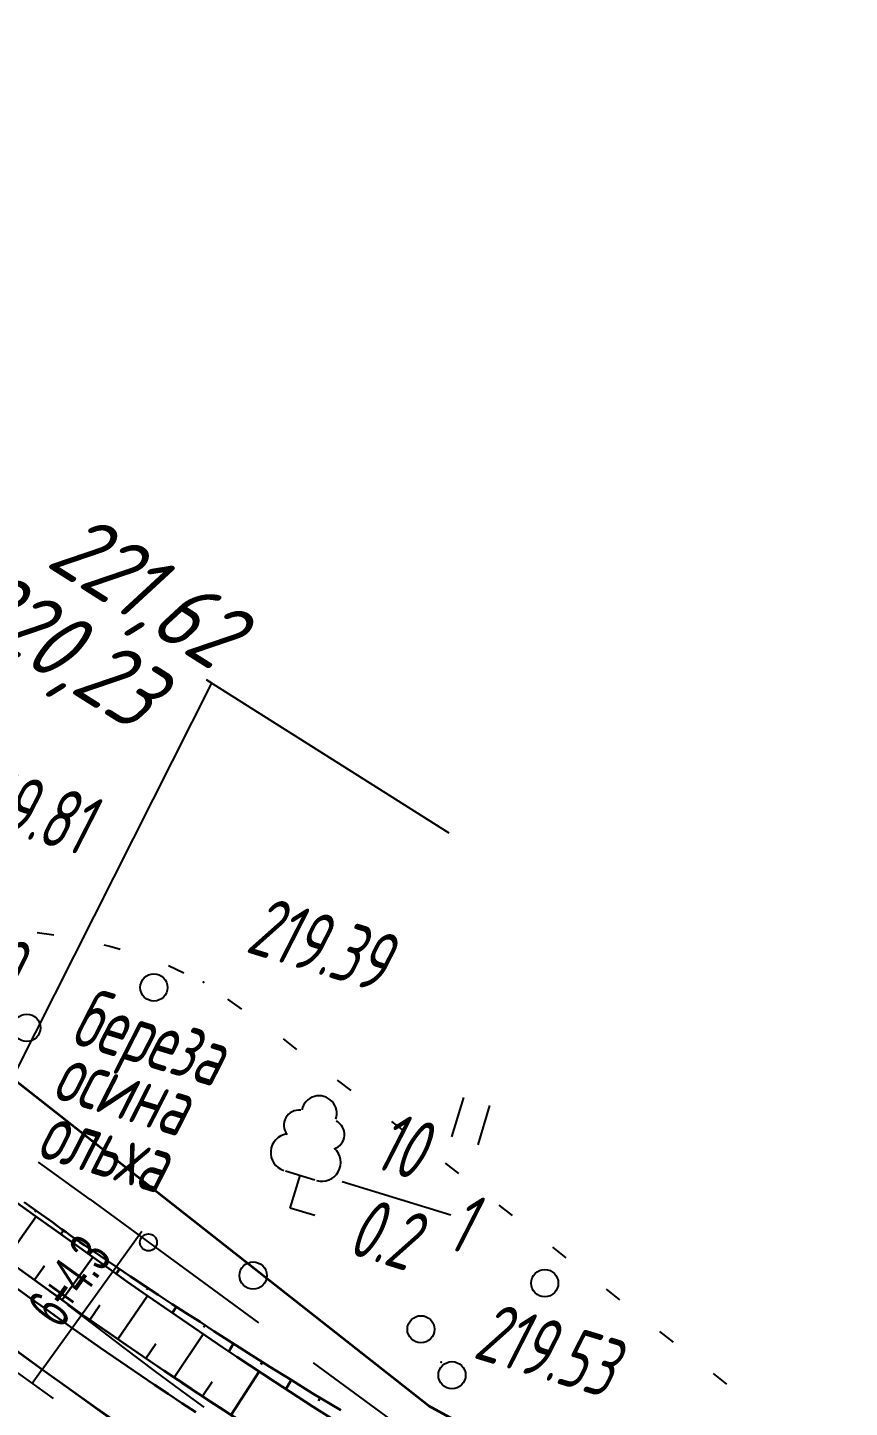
# Model space of a CAD drawing. Header units: millimetres. Extents: x -1799 to 6962, y -1020 to 4121.
# Drawn here: x -1150.6 to -1102.3, y 3748.8 to 3829.7 of the extents above; entities that cross this region are included whole.
import ezdxf
from ezdxf import colors
from ezdxf.entities.mleader import LeaderData, LeaderLine
from ezdxf.math import Vec2, Vec3

# ---------------------------------------------------------------- set-up
doc = ezdxf.new("R2010")
doc.units = ezdxf.units.MM
doc.linetypes.add('CONTI', pattern=[0])
doc.linetypes.add('STROT', pattern=[1.7, 0.5, -1.2])
for name, color, linetype, lineweight in [('10', 1, 'Continuous', 35), ('КОПИЯ_ОСЬ_13_ОТКОСЫ', 7, 'Continuous', 30), ('КОПИЯ_ОСЬ_ГРАНИЦЫ_ПОЛОС', 7, 'Continuous', 30), ('ОСЬ_ВЕРХ_ПОКРЫТИЯ_ГРАНИЦЫ_ПОЛОС', 7, 'Continuous', 30), ('ОСЬ_ВЕРХ_ПОКРЫТИЯ_ОСЬ', 1, 'Continuous', 30), ('Отметки', 5, 'Continuous', 30)]:
    doc.layers.add(name, color=color, linetype=linetype, lineweight=lineweight)
for name, color, linetype in [('NAD_MDEFAULT', 7, 'CONTI'), ('PI_OTDEFAULT', 172, 'CONTI'), ('PI_TTDEFAULT', 5, 'CONTI'), ('PLN_O', 7, 'CONTI'), ('SIT_LDEFAULT', 7, 'CONTI'), ('USLZNDEFAULT', 7, 'CONTI'), ('ZAPSKDEFAULT', 7, 'CONTI'), ('КОПИЯ_ОСЬ_ТАНГЕНСЫ', 1, 'Continuous'), ('ОСЬ_ВЕРХ_ПОКРЫТИЯ_РАЗБИВКА_КРИВ', 1, 'Continuous'), ('ОСЬ_ВЕРХ_ПОКРЫТИЯ_ТАНГЕНСЫ', 1, 'Continuous'), ('разметка', 7, 'Continuous')]:
    doc.layers.add(name, color=color, linetype=linetype)
doc.styles.add('eskd', font='spds.shx', dxfattribs={"width": 1.2, "oblique": 15})
doc.styles.get("Standard").update_dxf_attribs({"font": 'arial.ttf'})
doc.styles.add('ГОСТ', font='', dxfattribs={"oblique": 15, "height": 4})
doc.styles.get('ГОСТ').set_extended_font_data('GOST type A')

# ---------------------------------------------------------------- blocks, each defined once
blk = doc.blocks.new('BL_2002')
at = {"color": 0}
blk.add_circle((0, 0), 0.8, dxfattribs=at)
blk = doc.blocks.new('BL_2011')
at = {"color": 0}
for p, q in [((0, 0), (0, 2.4)), ((1.6, 0), (1.6, 2.4))]:
    blk.add_line(p, q, dxfattribs=at)
blk = doc.blocks.new('BL_104')
at = {"color": 0}
for p, q in [((-0.9, 2), (0.9, 2)), ((0, 0), (0, 2)), ((1.5, 0), (0, 0))]:
    blk.add_line(p, q, dxfattribs=at)
for centre, radius, start, end in [((0, 5.8), 1.04, 358, 185), ((-0.94, 4.8), 0.88, 100, 235), ((0.94, 4.8), 0.88, 305, 80), ((-1, 3.1), 1.1, 115, 270), ((1, 3.1), 1.1, 270, 65)]:
    blk.add_arc(centre, radius, start, end, dxfattribs=at)
blk = doc.blocks.new('_None')

msp = doc.modelspace()

# ---------------------------------------------------------------- linework, layer by layer
at = {"layer": '10'}
msp.add_line((-1127.044035623481, 3748.853480735247), (-1162.754035623444, 3776.953480734875), dxfattribs=at)
msp.add_lwpolyline([(-1127.044035623481, 3748.853480735247), (-1082.584035623519, 3724.793480734726), (-1040.334035623519, 3713.903480735061), (-945.9640356234067, 3701.783480734949), (-821.164035623593, 3695.803480735433), (-801.8740356235558, 3692.213480734651), (-802.5440356234812, 3689.663480734837), (-744.5440356234812, 3662.453480734875), (-623.344035623295, 3533.8734807348), (-488.3940356235744, 3411.683480735322), (-417.2740356234626, 3367.923480734614), (-360.3940356235744, 3343.983480735135), (-65.03403562370477, 3344.8734807348)], dxfattribs=at)
at = {"layer": 'NAD_MDEFAULT', "color": 0}
msp.add_line((-1132.101390623595, 3762.012279735332), (-1125.714456623586, 3760.059597734747), dxfattribs=at)
at = {"layer": 'PI_TTDEFAULT', "color": 5}
for p in [(-1140.228299623579, 3773.70921473523, 219.387), (-1126.278299623567, 3751.399216735189, 219.534)]:
    msp.add_point(p, dxfattribs=at)
at = {"layer": 'PLN_O'}
for p, q in [((-1149.9382996236, 3763.139214735863), (-1146.918299623581, 3760.95921473523)), ((-1146.918299623581, 3760.969216735487), (-1137.008299623549, 3753.719216735487)), ((-1133.788299623577, 3751.359215734911), (-1126.228299623579, 3745.819214735565))]:
    msp.add_line(p, q, dxfattribs=at)
msp.add_circle((-1143.46829962357, 3758.439217735467), 0.5, dxfattribs=at)
at = {"layer": 'SIT_LDEFAULT', "color": 7}
for p, q in [((-1150.008299623549, 3776.629212735606), (-1149.018299623558, 3776.499215735507)), ((-1146.088299623565, 3775.899216735189), (-1145.728299623579, 3775.829216734891)), ((-1145.728299623579, 3775.829216734891), (-1145.118299623593, 3775.649216735189)), ((-1142.288299623577, 3774.699212734972), (-1141.388299623553, 3774.26921173503)), ((-1138.828299623556, 3772.70921473523), (-1138.008299623549, 3772.129212735606)), ((-1135.568299623605, 3770.379212735606), (-1134.768299623558, 3769.76921173503)), ((-1132.388299623553, 3767.95921473523), (-1131.588299623565, 3767.349213735585)), ((-1129.20829962356, 3765.539216734854), (-1128.418299623581, 3764.929215735209)), ((-1126.048299623586, 3763.089211735328), (-1125.258299623549, 3762.479210735683)), ((-1122.898299623563, 3760.629212735606), (-1122.108299623584, 3760.01921173503)), ((-1119.748299623598, 3758.159211734695), (-1118.95829962356, 3757.539216734854)), ((-1116.598299623574, 3755.689217735467), (-1115.808299623595, 3755.069214735565)), ((-1146.728299623579, 3753.649216735189), (-1148.20829962356, 3754.779213735287)), ((-1144.888299623553, 3752.249215735507), (-1146.728299623579, 3753.649216735189)), ((-1113.45829962356, 3753.20921473523), (-1112.668299623581, 3752.589211735328)), ((-1143.048299623586, 3750.859215734911), (-1144.888299623553, 3752.249215735507)), ((-1141.1882996236, 3749.479210735683), (-1143.048299623586, 3750.859215734911)), ((-1110.318299623605, 3750.739212735009), (-1109.538299623577, 3750.119217735169)), ((-1140.198299623551, 3748.76921173503), (-1141.1882996236, 3749.479210735683))]:
    msp.add_line(p, q, dxfattribs=at)
at = {"layer": 'КОПИЯ_ОСЬ_13_ОТКОСЫ'}
for points in [[(-1151.341777784537, 3760.874364842114), (-1150.094036085318, 3759.979543675122), (-1149.021160108756, 3759.2041835677), (-1145.527263624381, 3756.699377049145), (-1144.730388624381, 3756.135137547192), (-1143.530803663443, 3755.295034397778), (-1139.098674757193, 3752.263967503247), (-1138.28721235485, 3751.721288670239), (-1136.045940382193, 3750.244207371411), (-1133.791240675162, 3748.787664402661), (-1131.523357374381, 3747.35181235188)], [(-1151.341751415244, 3760.874366016512), (-1150.094009716026, 3759.97954484952), (-1149.021164257041, 3759.204184742098), (-1145.527237255088, 3756.699378223543), (-1144.730423290244, 3756.13513872159), (-1143.530777294151, 3755.295035572176), (-1139.098648387901, 3752.263968677645), (-1138.287185985557, 3751.721289844637), (-1136.045914012901, 3750.244208545809), (-1133.791275341026, 3748.787665577059), (-1131.523392040244, 3747.351798267488)], [(-1150.764419872276, 3760.803458423738), (-1149.932907421104, 3760.204871387606), (-1149.094650585166, 3759.615699024324), (-1148.832290966026, 3759.417807788973), (-1148.568344432822, 3759.222022266512), (-1148.302872020713, 3759.028327198153), (-1148.035843212119, 3758.836768360262), (-1147.767319042197, 3758.647330494051), (-1147.497299510947, 3758.460028858309), (-1147.225784618369, 3758.274878711824), (-1145.320450145713, 3756.986670704012), (-1144.515823680869, 3756.435340137606), (-1142.889175731651, 3755.358008594637), (-1142.078201610557, 3754.816535205965), (-1141.258011180869, 3754.288504810457), (-1140.433365184776, 3753.767386646395), (-1139.621780712119, 3753.227637500887), (-1136.332535106651, 3751.134391040926), (-1135.091812450401, 3750.361594410067), (-1133.847427684776, 3749.595114917879), (-1132.180923778526, 3748.585532398348)], [(-1151.843791944693, 3757.4405116927), (-1150.05088422985, 3759.948369969067)], [(-1150.078293163291, 3760.309531421785), (-1150.130447704307, 3760.237067432528)], [(-1148.456222850791, 3759.139838428621), (-1148.619552928916, 3758.916266651278)], [(-1148.539836866568, 3755.063222874341), (-1146.737285597037, 3757.566869724927)], [(-1146.814987499229, 3757.997138233309), (-1146.866684276572, 3757.920691700106)], [(-1150.162944776725, 3756.231786717114), (-1149.562480909537, 3757.065755833325)], [(-1145.158829051963, 3756.875937671785), (-1145.360672313682, 3756.581397266512)], [(-1143.498245555869, 3755.761389942293), (-1143.563980419151, 3755.66216203702)], [(-1145.269695265006, 3752.759878147778), (-1143.525554640006, 3755.291463841138)], [(-1146.912822706412, 3753.900121678052), (-1146.323711378287, 3754.742971409497)], [(-1141.830704051963, 3754.657202930574), (-1142.065323192588, 3754.292823047762)], [(-1140.147476512901, 3753.577231617098), (-1140.227432567588, 3753.456931324129)], [(-1143.618938429068, 3751.63077353352), (-1143.043254835318, 3752.478536595044)], [(-1141.9605521986, 3750.512838352856), (-1140.258098585318, 3753.056875218091)], [(-1138.467056591026, 3752.492789478426), (-1138.757767040244, 3752.036002369051)], [(-1136.779800731651, 3751.419013233309), (-1136.876663524619, 3751.266745777254)], [(-1140.294658643912, 3749.406133640942), (-1139.732891065787, 3750.257970799145)], [(-1138.621318800162, 3748.310720432934), (-1136.971050245475, 3750.850332249341)], [(-1135.084854442588, 3750.35730669034), (-1135.409561473838, 3749.830146045809)], [(-1133.379837352744, 3749.311866016512), (-1133.486770946494, 3749.135352344637)]]:
    msp.add_lwpolyline(points, dxfattribs=at)
at = {"layer": 'КОПИЯ_ОСЬ_ГРАНИЦЫ_ПОЛОС'}
msp.add_lwpolyline([(-1150.573393480319, 3756.527720765595), (-1149.762830507467, 3755.944047093776), (-1148.952267534585, 3755.360373421026), (-1148.141704561762, 3754.776699748275), (-1147.331593093919, 3754.193354752299), (-1146.538767782846, 3753.639065207367), (-1145.744166617302, 3753.087391858374), (-1144.947798229105, 3752.538340391976), (-1144.149671268291, 3751.991916468752), (-1143.349794403175, 3751.448125719478), (-1142.548176319795, 3750.906973739539), (-1141.744825722379, 3750.368466108491), (-1140.93975133282, 3749.83260836677), (-1140.132961890797, 3749.2994060306), (-1139.324466153592, 3748.76886458454), (-1138.514272896098, 3748.240989490797)], dxfattribs=at)
at = {"layer": 'КОПИЯ_ОСЬ_ТАНГЕНСЫ'}
msp.add_line((-1197.360162786228, 3785.289006877144), (-1078.138299624135, 3699.439214735677), dxfattribs=at)
at = {"layer": 'ОСЬ_ВЕРХ_ПОКРЫТИЯ_ГРАНИЦЫ_ПОЛОС', "linetype": 'Continuous'}
for points in [[(-1137.594646436881, 3747.646596897778), (-1139.562664015006, 3748.924947727856), (-1141.520427686881, 3750.218877781567), (-1143.46787641735, 3751.528280247388), (-1145.404949171256, 3752.853078831372), (-1147.331401807975, 3754.193197239575), (-1151.475261671256, 3757.176626194653)], [(-1150.57317823357, 3756.527565769305), (-1149.762615260717, 3755.943892097485), (-1148.952052287865, 3755.360218424735), (-1148.141489315041, 3754.776544752915), (-1147.331380695707, 3754.193201853347), (-1146.538554894525, 3753.638913008769), (-1145.743953241259, 3753.087240361062), (-1144.94758436761, 3752.538189600607), (-1144.149456923702, 3751.991766384256), (-1143.349579577733, 3751.447976338131), (-1142.547961015944, 3750.906825069723), (-1141.744609942389, 3750.368318148342), (-1140.93953507902, 3749.832461118152), (-1140.132745165602, 3749.299259496306), (-1139.324248959301, 3748.768718765502), (-1138.514055235157, 3748.240844387014)], [(-1140.692861569483, 3748.470845582348), (-1141.502355722236, 3749.005882069853), (-1142.310128814153, 3749.54358279371), (-1143.116172076689, 3750.083942216274), (-1143.920476759251, 3750.626954774757), (-1144.723034128945, 3751.172614877497), (-1145.523835470949, 3751.720916901168), (-1146.322872088602, 3752.2718551973), (-1147.120135303257, 3752.825424085756), (-1147.915616454693, 3753.381617859391), (-1148.72583909489, 3753.96504285225), (-1149.536402067743, 3754.548716525001), (-1150.346965040508, 3755.13239019682), (-1151.157528013448, 3755.71606386957)]]:
    msp.add_lwpolyline(points, dxfattribs=at)
at = {"layer": 'ОСЬ_ВЕРХ_ПОКРЫТИЯ_ОСЬ'}
msp.add_lwpolyline([(-1153.398325518056, 3753.63277796415), (-1149.702530005938, 3750.971493631986), (-1149.702530005938, 3750.971493631986, 0.102550443409), (-1038.4914395906, 3701.348729629454)], format="xyb", dxfattribs=at)
at = {"layer": 'ОСЬ_ВЕРХ_ПОКРЫТИЯ_РАЗБИВКА_КРИВ'}
for p, q in [((-1149.702530005938, 3750.971493631986), (-1143.859032207218, 3759.086512639572)), ((-1151.504132636814, 3751.036516402301), (-1149.069626934846, 3749.283467061271)), ((-1149.702530005938, 3750.971493631986), (-1150.286879785815, 3750.159991732252))]:
    msp.add_line(p, q, dxfattribs=at)
at = {"layer": 'ОСЬ_ВЕРХ_ПОКРЫТИЯ_ТАНГЕНСЫ'}
msp.add_line((-1197.360162786228, 3785.289006877144), (-1078.138299624135, 3699.439214735677), dxfattribs=at)
at = {"layer": 'разметка', "linetype": 'STROT', "lineweight": 30, "ltscale": 7}
msp.add_lwpolyline([(-1666.752185957468, 3931.93467095719, 0.01522750781938193), (-1561.849754613437, 3896.889744118241), (-1347.406125533211, 3830.067871123937, 0.003288604315945664), (-1322.237807545511, 3822.40651906879), (-1286.01633866372, 3811.640374228743, -0.03773518057566602), (-1201.220455152847, 3781.749372388621, -0.04960856921293474), (-1149.702530005792, 3750.971493631986, 0.1025020384713238), (-1038.491439590571, 3701.348729628523, 0.03454137068555378), (-963.7061950824482, 3691.955496420537)], format="xyb", dxfattribs=at)

# ---------------------------------------------------------------- block references
at = {"layer": 'USLZNDEFAULT', "color": 7, "rotation": 342.9999999999999}
msp.add_blockref('BL_104', (-1135.142846623601, 3760.45399673601), dxfattribs=at)
at = {"layer": 'ZAPSKDEFAULT', "color": 7, "rotation": 342.9999999999999}
for name, p in [('BL_2002', (-1143.145589623591, 3773.403462735389)), ('BL_2002', (-1150.613318623558, 3771.030667735648)), ('BL_2011', (-1125.648299623563, 3764.639214735863)), ('BL_2002', (-1137.322324623578, 3756.488291735214)), ('BL_2002', (-1120.205299623593, 3756.042768734892)), ('BL_2002', (-1127.468284623572, 3753.335681734991)), ('BL_2002', (-1125.648299623563, 3750.639214735863))]:
    msp.add_blockref(name, p, dxfattribs=at)

# ---------------------------------------------------------------- texts
at = {"layer": 'NAD_MDEFAULT', "color": 7, "style": 'eskd', "oblique": 10, "width": 0.8}
for s, p in [('береза', (-1148.149116623556, 3770.168670735707)), ('осина', (-1149.22824362356, 3766.939494735015, 219.5)), (' ольха', (-1151.517142623596, 3763.927309735132)), (' 10', (-1131.717652623591, 3763.267429734965)), (' 0.2', (-1133.252604623607, 3758.246829734569)), (' 1', (-1127.426125623626, 3758.516353735154))]:
    msp.add_text(s, height=3.5, rotation=342.9999999999999, dxfattribs=at).set_placement(p)
at = {"layer": 'PI_OTDEFAULT', "color": 172, "style": 'eskd', "oblique": 10, "width": 0.8}
for s, p in [('219.81', (-1154.918299623581, 3783.439217735467)), ('219.39', (-1137.838299623565, 3775.509217735765)), ('219.59', (-1159.509775623612, 3775.072691735265)), ('219.53', (-1124.478299623579, 3751.689217735467))]:
    msp.add_text(s, height=3.5, rotation=342.9999999999999, dxfattribs=at).set_placement(p)
at = {"layer": 'ОСЬ_ВЕРХ_ПОКРЫТИЯ_РАЗБИВКА_КРИВ', "width": 0.6}
msp.add_text('6+4.3', height=2.5, rotation=54.24293178705101, dxfattribs=at).set_placement((-1148.647406506518, 3753.292423273821))
at = {"layer": 'Отметки', "color": 0, "style": 'ГОСТ', "oblique": 15}
msp.add_text('220,23', height=4, rotation=327.699144, dxfattribs=at).set_placement((-1154.686313278266, 3794.928871089046, 126.574))

# ---------------------------------------------------------------- leaders
at = {"layer": 'Отметки', "ltscale": 0.2}
ml = msp.add_multileader_mtext('Standard', dxfattribs=at)
ml.set_content('221,62', color=256, style='ГОСТ')
ml.set_leader_properties()
ml.set_arrow_properties(name='NONE')
ml.build(insert=Vec2(0, 0))
ml.multileader.update_dxf_attribs({"text_left_attachment_type": 6, "text_right_attachment_type": 6, "dogleg_length": 0.36, "arrow_head_size": 2})
ctx = ml.context
ctx.base_point, ctx.arrow_head_size, ctx.landing_gap_size, ctx.plane_origin, ctx.plane_x_axis, ctx.plane_y_axis = Vec3(-1156.722835104432, 3802.000671142155), 2, 0, Vec3(-1158.98023297369, 3722.384273034905), Vec3(0.845253849893593, -0.53436497755753), Vec3(0.53436497755753, 0.845253849893593)
ctx.left_attachment, ctx.right_attachment, ctx.text_align_type = 6, 6, 2
notes = []
notes.append((ctx, [(1, (1, 1, 0), (-1139.746090840452, 3791.268063927454), (-0.845253849893593, 0.53436497755753), 0.3599999999999999, [(0, [(-1157.333882511992, 3756.418956930203)], 0, [])])]))
ctx.mtext.insert, ctx.mtext.text_direction, ctx.mtext.rotation, ctx.mtext.alignment, ctx.mtext.line_spacing_style, ctx.mtext.flow_direction = Vec3(-1137.592074152393, 3795.34896553905), Vec3(0.845253849893593, -0.53436497755753), 5.719429018767021, 3, 2, 5
for ctx, leaders in notes:
    for number, flags, end, landing, length, lines in leaders:
        leader = LeaderData()
        leader.index, (leader.has_last_leader_line, leader.has_dogleg_vector, leader.attachment_direction) = number, flags
        leader.last_leader_point, leader.dogleg_vector, leader.dogleg_length = Vec3(end), Vec3(landing), length
        for number, points, colour, breaks in lines:
            line = LeaderLine()
            line.index, line.vertices, line.color, line.breaks = number, Vec3.list(points), colors.encode_raw_color(colour), breaks
            leader.lines.append(line)
        ctx.leaders.append(leader)

doc.saveas('drawing.dxf')
